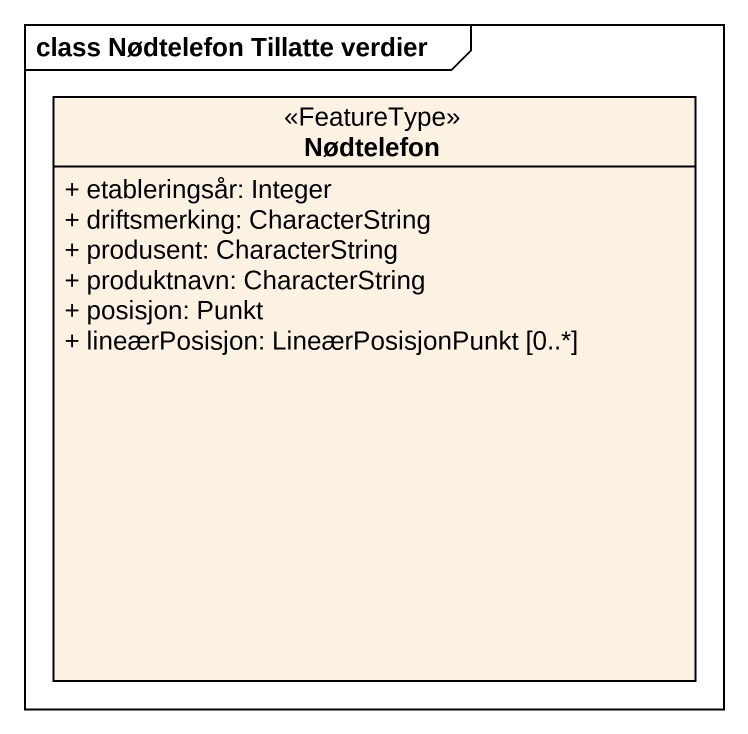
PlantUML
@startuml
mainframe class Nødtelefon Tillatte verdier
hide circle
hide empty members
skinparam classAttributeIconSize 0
class Nødtelefon <<FeatureType>> {
  + etableringsår: Integer
  + driftsmerking: CharacterString
  + produsent: CharacterString
  + produktnavn: CharacterString
  + posisjon: Punkt
  + lineærPosisjon: LineærPosisjonPunkt [0..*]
}
@enduml
